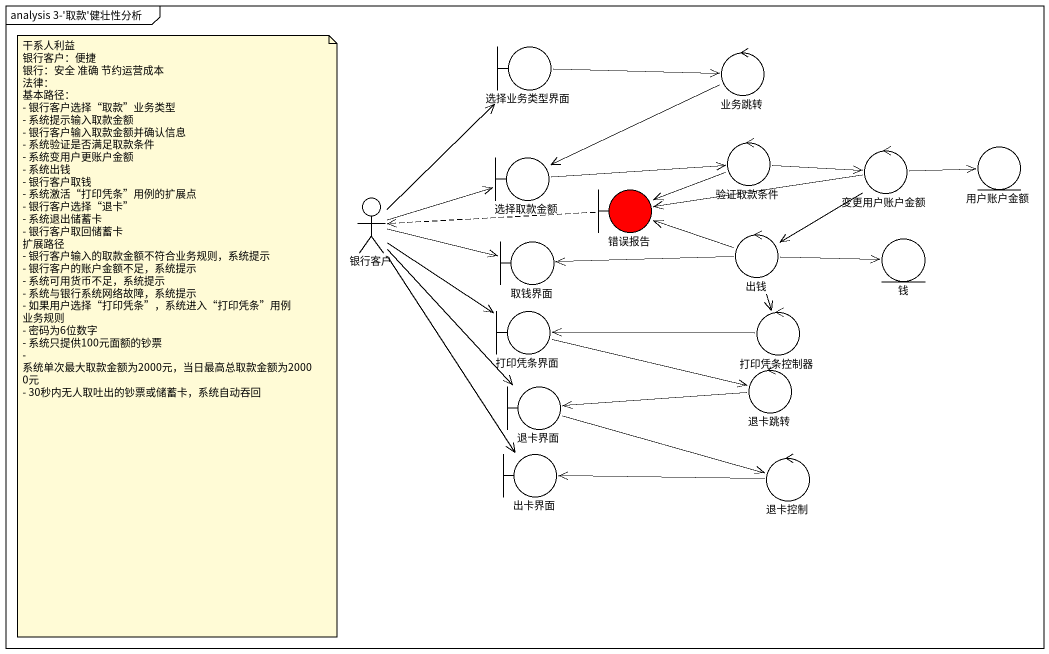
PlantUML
@startuml
mainframe analysis 3-'取款'健壮性分析
boundary 选择业务类型界面
control 业务跳转
control 验证取款条件
boundary 选择取款金额
control 变更用户账户金额
entity 用户账户金额
actor 银行客户
boundary 错误报告 #FF0000
boundary 取钱界面
control 出钱
entity 钱
boundary 打印凭条界面
control 打印凭条控制器
boundary 退卡界面
control 退卡跳转
boundary 出卡界面
control 退卡控制
选择业务类型界面 -right-> 业务跳转
业务跳转 -left-> 选择取款金额
验证取款条件 -right-> 变更用户账户金额
验证取款条件 -left-> 错误报告
选择取款金额 -right-> 验证取款条件
变更用户账户金额 -right-> 用户账户金额
变更用户账户金额 -left-> 错误报告
变更用户账户金额 --> 出钱
银行客户 -up-> 选择业务类型界面
银行客户 -right-> 选择取款金额
银行客户 -right-> 取钱界面
银行客户 --> 打印凭条界面
银行客户 --> 退卡界面
银行客户 --> 出卡界面
错误报告 .left.> 银行客户
出钱 -left-> 错误报告
出钱 -left-> 取钱界面
出钱 -right-> 钱
出钱 --> 打印凭条控制器
打印凭条界面 -right-> 退卡跳转
打印凭条控制器 -left-> 打印凭条界面
退卡界面 -right-> 退卡控制
退卡跳转 -left-> 退卡界面
退卡控制 -left-> 出卡界面
note as N1
  干系人利益
  银行客户：便捷
  银行：安全 准确 节约运营成本
  法律：
  基本路径：
  - 银行客户选择“取款”业务类型
  - 系统提示输入取款金额
  - 银行客户输入取款金额并确认信息
  - 系统验证是否满足取款条件
  - 系统变用户更账户金额
  - 系统出钱
  - 银行客户取钱
  - 系统激活“打印凭条”用例的扩展点
  - 银行客户选择“退卡”
  - 系统退出储蓄卡
  - 银行客户取回储蓄卡
  扩展路径
  - 银行客户输入的取款金额不符合业务规则，系统提示
  - 银行客户的账户金额不足，系统提示
  - 系统可用货币不足，系统提示
  - 系统与银行系统网络故障，系统提示
  - 如果用户选择“打印凭条”，系统进入“打印凭条”用例
  业务规则
  - 密码为6位数字
  - 系统只提供100元面额的钞票
  - 系统单次最大取款金额为2000元，当日最高总取款金额为20000元
  - 30秒内无人取吐出的钞票或储蓄卡，系统自动吞回
end note
@enduml
